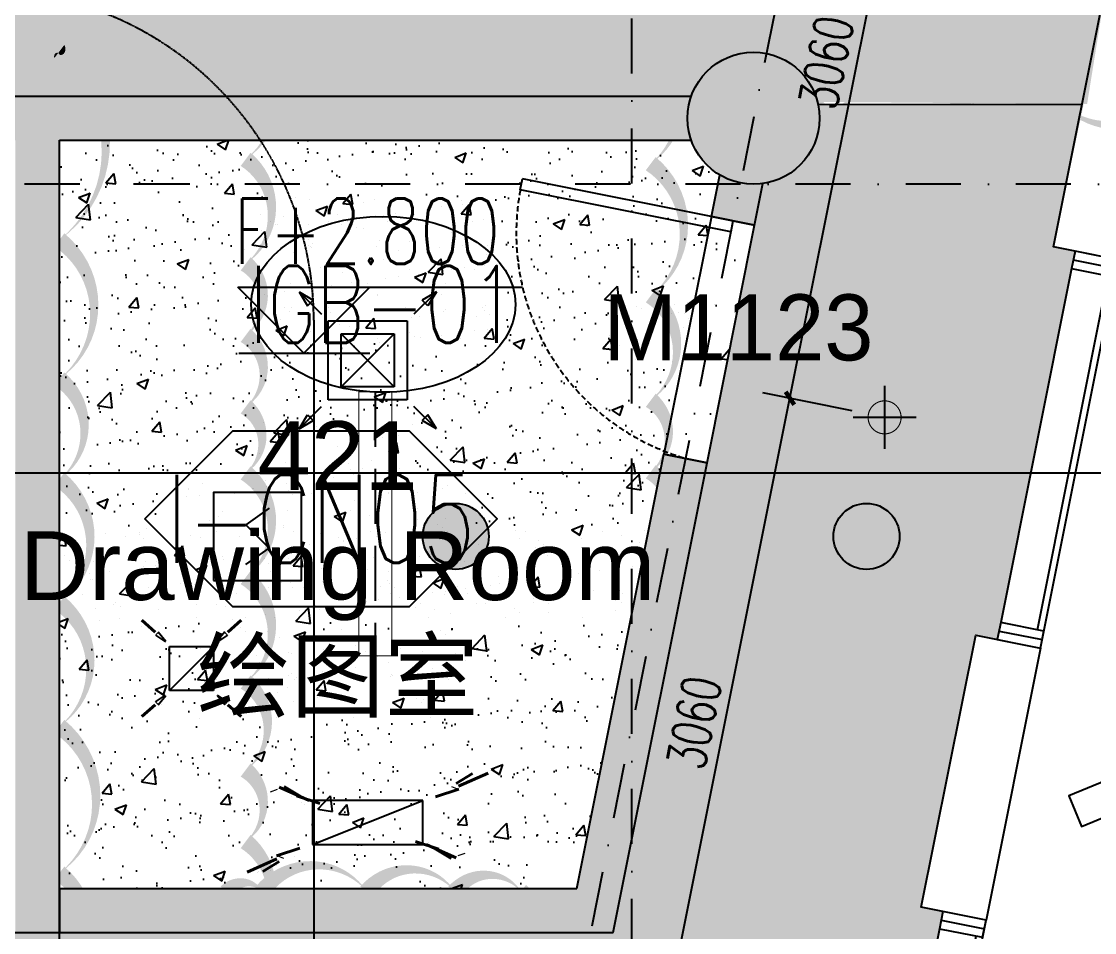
# Model space of a CAD drawing. Extents: x -354516 to 794396, y -401250 to -150594.
# Drawn here: x 27228 to 32100, y -333850 to -329710 of the extents above; entities that cross this region are included whole.
import ezdxf
from ezdxf.enums import TextEntityAlignment as Align

# ---------------------------------------------------------------- set-up
doc = ezdxf.new("R2010")
doc.units = 0
doc.header["$LTSCALE"] = 1000
doc.header["$MEASUREMENT"] = 0
for name, pattern in [('$0$HIDDEN', [0.375, 0.25, -0.125, 0, 0]), ('DASH', [0.35, 0.25, -0.1]), ('DASHDOT2', [0.5, 0.25, -0.125, 0, -0.125]), ('DOTE', [2.42, 2, -0.2, 0.02, -0.2])]:
    doc.linetypes.add(name, pattern=pattern)
for name, color, linetype in [('0-吊顶', 6, 'Continuous'), ('0-吊顶材质', 251, 'Continuous'), ('0-吊顶边界', 36, 'Continuous'), ('0-房间名称', 2, 'Continuous'), ('0-灯具1', 40, 'Continuous'), ('0-灯具修改0109', 140, 'Continuous'), ('0-设备风口（修改）', 71, 'Continuous'), ('A-轴线1', 1, 'DOTE'), ('an-wall', 4, 'Continuous'), ('an-wndw', 2, 'Continuous'), ('an-wndw-mull-h', 2, 'Continuous'), ('A标-索引', 3, 'Continuous'), ('BPM', 4, 'Continuous'), ('COLUMN', 2, 'Continuous'), ('DIM_ELEV', 3, 'Continuous'), ('LINE', 11, 'Continuous'), ('M-DUCT-S-DIFF', 6, 'DASH'), ('P-完成面', 4, 'Continuous'), ('PUB_DIM', 3, 'Continuous'), ('PUB_HATCH', 8, 'Continuous'), ('PUB_TEXT', 7, 'Continuous'), ('S-PLT', 30, 'Continuous'), ('SEE', 5, 'Continuous'), ('SN', 3, 'Continuous'), ('TWT_TEXT', 7, 'Continuous'), ('WALL', 2, 'Continuous'), ('WINDOW', 4, 'Continuous'), ('Z-110', 110, 'Continuous'), ('Z-材料', 3, 'Continuous'), ('墙体', 7, 'Continuous'), ('门图', 134, 'Continuous')]:
    doc.layers.add(name, color=color, linetype=linetype)
doc.layers.add('0-地面材质_material hatch', color=251, linetype='Continuous', transparency=0.3)
doc.layers.add('DIM_MODI-天花修改', color=3, linetype='Continuous', plot=False)
doc.layers.add('修改', color=1, linetype='Continuous', plot=False)
doc.styles.add('510p-04$0$Arial_2', font='arial.ttf', dxfattribs={"height": 6.392964})
doc.styles.add('_TCH_DIM', font='SIMPLEX', dxfattribs={"bigfont": 'GBCBIG'})
doc.styles.add('DIM', font='SimSun.ttf', dxfattribs={"width": 0.7})
doc.styles.add('DIM_FONT', font='SIMPLEX', dxfattribs={"width": 0.7, "bigfont": 'GBCBIG'})
doc.styles.add('HZ', font='tjromans.shx', dxfattribs={"width": 0.7, "bigfont": 'tjhztxt.shx'})
doc.styles.add('romans', font='romans', dxfattribs={"width": 0.7})
doc.styles.add('Word-n', font='stylu.ttf')
doc.dimstyles.new('_TCH_ARCH&&50', dxfattribs={"dimscale": 0.5, "dimtxt": 350, "dimasz": 100, "dimexe": 250, "dimexo": 300, "dimgap": 100, "dimtad": 1, "dimdec": 0, "dimzin": 0, "dimdsep": 46, "dimtxsty": 'DIM_FONT', "dimblk": 'ARCHTICK', "dimcen": 0.09, "dimclrd": 3, "dimclre": 3, "dimclrt": 7, "dimazin": 2, "dimtfac": 1, "dimtdec": 0, "dimtix": 1, "dimtmove": 2, "dimatfit": 3, "dimfxl": 0, "dimtolj": 1, "dimtzin": 0, "dimarcsym": 0})
doc.dimstyles.new('DIM', dxfattribs={"dimtxt": 2.5, "dimasz": 1, "dimexe": 1, "dimexo": 1, "dimgap": 1, "dimtad": 1, "dimdec": 0, "dimzin": 0, "dimdsep": 46, "dimtxsty": 'DIM', "dimblk": 'ARCHTICK', "dimcen": 0, "dimclrd": 5, "dimclre": 5, "dimclrt": 35, "dimadec": 0, "dimazin": 0, "dimtfac": 0.5, "dimtdec": 0, "dimtix": 1, "dimtmove": 2, "dimatfit": 2, "dimldrblk": 'A', "dimfxl": 0, "dimtolj": 1, "dimtzin": 0, "dimlwd": -1, "dimlwe": -1, "dimarcsym": 0})

# ---------------------------------------------------------------- blocks, each defined once
blk = doc.blocks.new('A$C4BD07983')
at = {"layer": 'an-wndw-mull-h'}
blk.add_line((0, 0), (0, 200), dxfattribs=at)
blk.add_lwpolyline([(40, 200), (-40, 200), (-40, 0), (40, 0)], close=True, dxfattribs=at)
blk = doc.blocks.new('UBB side window')
at = {"layer": 'SEE'}
blk.add_lwpolyline([(498339312.5, 3089844225.6), (498338990.8, 3089842617.4)], dxfattribs=at)
at = {"layer": 'WINDOW'}
for points in [[(498339171.2, 3089842499.8), (498339524.3, 3089844264.8)], [(498339157.5, 3089842584.1), (498339479.2, 3089844192.2)]]:
    blk.add_lwpolyline(points, dxfattribs=at)
at = {"rotation": 258.6900676666284}
for p in [(498339320.3, 3089844264.8), (498338983, 3089842578.2)]:
    blk.add_blockref('A$C4BD07983', p, dxfattribs=at)
blk = doc.blocks.new('UBB Side Wall Model')
at = {"layer": 'an-wall'}
blk.add_lwpolyline([(498339111.2, 3089842199.8), (498338864.3, 3089840964.8), (498338570.1, 3089841023.6), (498338817.1, 3089842258.6)], close=True, dxfattribs=at)
blk.add_lwpolyline([(498340222.4, 3089841771.2), (498340165.3, 3089841909.9), (498339240.7, 3089841529.2), (498339297.8, 3089841390.5), (498340222.4, 3089841771.2)], dxfattribs=at)
at = {"layer": 'an-wndw'}
for p in [(-60, -300), (-660, -3300)]:
    blk.add_blockref('UBB side window', p, dxfattribs=at)
blk = doc.blocks.new('TJ-FK3')
for p, q in [((0.5, 0.5), (-0.5, 0.5)), ((-0.5, 0.5), (-0.5, -0.5)), ((0.5, -0.5), (0.5, 0.5)), ((-0.5, -0.5), (0.5, -0.5))]:
    blk.add_line(p, q)
at = {"color": 95}
blk.add_line((-0.5, -0.5), (0.5, 0.5), dxfattribs=at)
at = {"color": 95, "style": 'romans', "width": 0.8}
for height, rotation, text_generation_flag, p in [(0.6544, 311.99126, 4, (-0.9466, 1.3791)), (0.6544, 48.00874, 6, (0.9466, 1.3791)), (0.1338, 41.99126, 4, (-0.8763, 0.7825)), (0.4436, 123.48989, 6, (-0.9504, 0.7665)), (0.4436, 236.51011, 4, (0.9504, 0.7665)), (0.1338, 318.00874, 6, (0.8763, 0.7825)), (0.4436, 320.49264, 4, (-0.7544, 0.9429)), (0.4436, 39.50736, 6, (0.7544, 0.9429)), (0.4436, 219.50736, 6, (-0.7544, -0.9429)), (0.4436, 140.49264, 4, (0.7544, -0.9429)), (0.4436, 56.51011, 4, (-0.9504, -0.7665)), (0.4436, 303.48989, 6, (0.9504, -0.7665)), (0.1338, 138.00874, 6, (-0.8763, -0.7825)), (0.1338, 221.99126, 4, (0.8763, -0.7825)), (0.6544, 228.00874, 6, (-0.9466, -1.3791)), (0.6544, 131.99126, 4, (0.9466, -1.3791))]:
    blk.add_text('-', height=height, rotation=rotation, dxfattribs=dict(at, text_generation_flag=text_generation_flag)).set_placement(p)
blk = doc.blocks.new('TJ-FK1')
at = {"color": 95}
for p, q in [((-1.299, 1.299), (-1.034, 1.14)), ((-1.299, 1.299), (-0.875, 0.875)), ((-1.299, 1.299), (-1.14, 1.034)), ((1.299, 1.299), (0.875, 0.875)), ((1.299, 1.299), (1.034, 1.14)), ((1.299, 1.299), (1.14, 1.034)), ((-1.14, 1.034), (-1.034, 1.14)), ((1.14, 1.034), (1.034, 1.14)), ((-1.299, -1.299), (-0.875, -0.875)), ((1.299, -1.299), (0.875, -0.875)), ((-1.299, -1.299), (-1.14, -1.034)), ((-1.299, -1.299), (-1.034, -1.14)), ((-1.14, -1.034), (-1.034, -1.14)), ((1.14, -1.034), (1.034, -1.14)), ((1.299, -1.299), (1.034, -1.14)), ((1.299, -1.299), (1.14, -1.034))]:
    blk.add_line(p, q, dxfattribs=at)
for p, q in [((-0.75, 0.75), (0.75, 0.75)), ((-0.75, -0.75), (-0.75, 0.75)), ((0.75, 0.75), (0.75, -0.75)), ((-0.5, -0.5), (-0.5, 0.5)), ((-0.5, 0.5), (0.5, 0.5)), ((0.5, 0.5), (0.5, -0.5)), ((0.5, -0.5), (-0.5, -0.5)), ((0.75, -0.75), (-0.75, -0.75))]:
    blk.add_line(p, q)
at = {"color": 251}
for p, q in [((-0.5, -0.5), (0.5, 0.5)), ((0.5, -0.5), (-0.5, 0.5))]:
    blk.add_line(p, q, dxfattribs=at)
blk.add_point((0, 0))
blk = doc.blocks.new('$TwtSys$00000128')
h = blk.add_hatch(color=8)
h.dxf.hatch_style = 1
edge = h.paths.add_edge_path()
edge.add_arc((0, 0), 1, 0, 360)
blk.add_circle((0, 0, 0), 1)
blk = doc.blocks.new('510p-04$0$material tag')
blk = doc.blocks.new('sdhdfhfdhfhfgffff')
at = {"layer": '0-灯具1'}
for points in [[(0, 143.2), (0, -143.2)], [(-143.2, 0), (143.2, 0)]]:
    blk.add_lwpolyline(points, dxfattribs=at)
at = {"layer": '0-灯具1', "const_width": 5}
for points in [[(0, 75, 1), (0, -75, 7.992133)], [(0, 75, -1), (0, -75, -7.992133)]]:
    blk.add_lwpolyline(points, format="xyb", dxfattribs=at)
blk = doc.blocks.new('A$C21183209')
at = {"layer": '0-灯具1', "color": 3, "linetype": 'DASH'}
blk.add_line((0, 75), (1200, 75), dxfattribs=at)
at = {"layer": '0-灯具1', "const_width": 5}
blk.add_lwpolyline([(0, 0), (1200, 0), (1200, 150), (0, 150)], close=True, dxfattribs=at)
blk = doc.blocks.new('YG')
at = {"layer": 'BPM', "color": 6, "ltscale": 2}
for p, q in [((53, 328), (-53, 253)), ((-53, 253), (53, 147)), ((-53, 72), (53, 147))]:
    blk.add_line(p, q, dxfattribs=at)
at = {"layer": 'BPM'}
blk.add_lwpolyline([(-200, 0), (200, 0), (200, 400), (-200, 400)], close=True, dxfattribs=at)
blk = doc.blocks.new('_YZH')
at = {"color": 255}
blk.add_circle((0, 0), 0.5, dxfattribs=at)
at = {"layer": 'PUB_HATCH', "color": 250, "const_width": 0.5}
blk.add_lwpolyline([(-0.25, 0, 1), (0.25, 0, 1)], format="xyb", close=True, dxfattribs=at)
blk = doc.blocks.new('GRID')
at = {"layer": '墙体', "color": 250, "linetype": 'DASHDOT2', "lineweight": -3}
for p, q in [((77197.5, 78432), (60479.2, -5159.7)), ((71936.4, 36586.5), (71936.4, 72586.5)), ((107436.4, 54586.5), (-19063.6, 54586.5))]:
    blk.add_line(p, q, dxfattribs=at)
blk = doc.blocks.new('TL-01')
at = {"layer": 'Z-材料'}
blk.add_lwpolyline([(-8, 0), (-4, 4), (4, 4), (8, 0), (4, -4), (-4, -4)], close=True, dxfattribs=at)
at = {"layer": 'Z-材料', "color": 6, "style": 'HZ', "width": 0.7}
blk.add_attdef('A', text='', height=4.5, dxfattribs=at).set_placement((0, 0), align=Align.MIDDLE_CENTER)
blk = doc.blocks.new('_ArchTick')
at = {"color": 0, "linetype": 'ByBlock', "const_width": 0.4}
blk.add_lwpolyline([(-0.5, -0.5), (0.5, 0.5)], dxfattribs=at)
blk = doc.blocks.new('*D416')
at = {"layer": 'Defpoints', "color": 0}
for p in [(30717.4, -331422.3), (31147.2, -331508.3), (30547.2, -334508.3)]:
    blk.add_point(p, dxfattribs=at)
at = {"layer": 'PUB_DIM', "color": 3, "lineweight": -2}
for p, q in [((30117.4, -334422.4), (30717.4, -331422.3)), ((31000.1, -331478.9), (30594.8, -331397.8)), ((30400.1, -334478.9), (29994.8, -334397.9))]:
    blk.add_line(p, q, dxfattribs=at)
at = {"layer": 'PUB_DIM', "color": 3, "lineweight": -2, "xscale": 50, "yscale": 50, "zscale": 50}
for p, rotation in [((30717.4, -331422.3), 78.69023984409351), ((30117.4, -334422.4), 258.6902398440935)]:
    blk.add_blockref('_ArchTick', p, dxfattribs=dict(at, rotation=rotation))
at = {"layer": 'PUB_DIM', "color": 7, "insert": (30282.5, -332895.4), "char_height": 175, "attachment_point": 5, "rotation": 78.6902, "style": 'DIM_FONT'}
blk.add_mtext('\\A1;3060', dxfattribs=at)
blk = doc.blocks.new('*D417')
at = {"layer": 'Defpoints', "color": 0}
for p in [(31317.4, -328422.3), (31747.2, -328508.3), (31147.2, -331508.3)]:
    blk.add_point(p, dxfattribs=at)
at = {"layer": 'PUB_DIM', "color": 3, "lineweight": -2}
for p, q in [((31600.1, -328478.9), (31194.8, -328397.8)), ((30717.4, -331422.3), (31317.4, -328422.3)), ((31000.1, -331478.9), (30594.8, -331397.8))]:
    blk.add_line(p, q, dxfattribs=at)
at = {"layer": 'PUB_DIM', "color": 3, "lineweight": -2, "xscale": 50, "yscale": 50, "zscale": 50}
for p, rotation in [((31317.4, -328422.3), 78.69023984409351), ((30717.4, -331422.3), 258.6902398440935)]:
    blk.add_blockref('_ArchTick', p, dxfattribs=dict(at, rotation=rotation))
at = {"layer": 'PUB_DIM', "color": 7, "insert": (30882.5, -329895.4), "char_height": 175, "attachment_point": 5, "rotation": 78.6902, "style": 'DIM_FONT'}
blk.add_mtext('\\A1;3060', dxfattribs=at)
blk = doc.blocks.new('A')
at = {"color": 134}
for p, q in [((-1.435, 1.148), (-1.09, 1.437)), ((-1.435, 1.148), (-0.369, 0)), ((-1.09, 1.437), (0, 0)), ((-0.369, 0), (-2.127, 0)), ((-1.435, -1.148), (-0.369, 0)), ((-1.09, -1.437), (0, 0)), ((-1.435, -1.148), (-1.09, -1.437))]:
    blk.add_line(p, q, dxfattribs=at)
for points in [[(-1.435, 1.148), (-1.09, 1.437), (-0.369, 0), (0, 0)], [(-1.435, -1.148), (-1.09, -1.437), (-0.369, 0), (0, 0)]]:
    blk.add_solid(points, dxfattribs=at)
blk = doc.blocks.new('TL-02')
at = {"layer": 'SN'}
blk.add_ellipse((0, 0), major_axis=(-6, 0), ratio=0.666667, dxfattribs=at)
at = {"layer": 'SN', "color": 6, "style": 'HZ', "width": 0.7}
blk.add_attdef('A', text='', height=4.5, dxfattribs=at).set_placement((0, 0), align=Align.MIDDLE_CENTER)

msp = doc.modelspace()

# ---------------------------------------------------------------- hatches: boundary and pattern name
at = {"layer": '0-吊顶材质'}
h = msp.add_hatch(dxfattribs=at)
h.set_pattern_fill('AR-SAND', color=256, scale=112.5)
h.set_pattern_definition([(37.5, (0, 0), (-7.08675, 216.76767), [0, -171, 0, -191.25, 0, -182.8125]), (7.5, (0, 0), (199.09988, 317.49143), [0, -92.25, 0, -154.125, 0, -59.0625]), (327.5, (-138.38, 0), (350.34096, 0.63664), [0, -56.25, 0, -202.5, 0, -264.375]), (317.5, (-138.38, 0), (338.18924, 98.7385), [0, -28.125, 0, -132.75, 0, -151.875])])
h.paths.add_polyline_path([(27400, -330250), (30269.2, -330250), (30318.1, -330337.8), (30365, -330384.5), (30398.6, -330407.7), (29750.1, -333650), (27400, -333650)])
at = {"layer": '0-地面材质_material hatch'}
h = msp.add_hatch(dxfattribs=at)
h.set_pattern_fill('AR-CONC', color=256, scale=75)
h.set_pattern_definition([(50, (-498310856.17, -3090192758), (537.94513695, -47.06410124), [56.25, -618.75]), (355, (-498310856.17, -3090192758), (-104.06350021, 564.144100275), [45, -495]), (100.45144446, (-498310811.34, -3090192761.9), (433.881635045, 517.07999323), [47.805144, -525.856584]), (46.1842, (-498310856.17, -3090192608), (800.430998, -124.1394606), [84.375, -928.125]), (96.63563549, (-498310789.5, -3090192618.35), (700.99645926, 730.58895058), [71.7077565, -788.78532]), (351.18416399, (-498310856.2, -3090192608), (700.9964588, 730.5889502), [67.5, -742.50000075]), (21, (-498310781.17, -3090192645.5), (447.68028909, -301.964168), [56.25, -618.75]), (326, (-498310781.17, -3090192645.5), (182.48649894, 543.86253379), [45, -495]), (71.45144474, (-498310743.86, -3090192670.66), (630.16678255, 241.898364605), [47.8051425, -525.856584]), (37.5, (-498310856.17, -3090192758), (9.119891488, 249.670390373), [0, -489, 0, -502.5, 0, -496.875]), (7.5, (-498310856.17, -3090192758), (197.302153082, 295.808783912), [0, -286.5, 0, -477.75, 0, -189.375]), (327.5, (-498311023.42, -3090192758), (400.366827129, -16.916153801), [0, -187.5, 0, -585, 0, -776.25]), (317.5, (-498311098.4, -3090192758), (437.389627007, 75.07873675), [0, -243.75, 0, -388.5, 0, -551.25])])
h.paths.add_polyline_path([(33161.1, -327557.9), (33742.6, -324650.1), (19719.9, -324649.5), (16502, -329440.3), (16502, -330050), (16758.9, -330050), (16758.9, -330250), (18258.9, -330250), (18258.9, -330050), (20700, -330050), (20700, -329850), (21300, -329850), (21300, -330049.8), (24000, -330050), (27600, -330049.6), (32066.7, -330085.5), (32160.9, -329499.4), (32262.8, -329519.8), (32665.8, -327458.8)])
h = msp.add_hatch(dxfattribs=at)
h.set_pattern_fill('ANSI35', color=256, scale=1200)
h.set_pattern_definition([(45, (-498310856.17, -3090192758), (-212.132034356, 212.132034356), []), (45, (-498310644.03, -3090192758), (-212.132034356, 212.132034356), [375, -75, 0, -75])])
h.paths.add_polyline_path([(32050.9, -330086.9), (30674.2, -330086.9), (30547, -330685.3), (30547, -330685.3), (30350.9, -331665.9), (30350.9, -331665.9), (29914.1, -333850), (27400, -333850), (27400, -337550.7), (27300, -337550.7), (27300, -338550.7), (27400, -338550.7), (27400, -338750), (28934.1, -338750), (23948, -364150), (19900, -364150), (19900, -364850.7), (19700, -364850.7), (19700, -365850.7), (19900, -365850.7), (19900, -366050), (20800, -366050), (20800, -366050), (21800, -366050), (21800, -366050), (23474.1, -366050), (22874.1, -369050), (20900, -369050), (20900, -372650), (23531, -372649), (23760.9, -371499.4), (23859, -371519), (24212, -369754), (24113.9, -369734.4), (24360.9, -368499.4), (24459, -368519), (24812, -366754), (24713.9, -366734.4), (24960.9, -365499.4), (25059, -365519), (26012, -360754), (25913.9, -360734.4), (26160.9, -359499.4), (26259, -359519), (27212, -354754), (27113.9, -354734.4), (27360.9, -353499.4), (27459, -353519), (27812, -351754), (27713.9, -351734.4), (27960.9, -350499.4), (28059, -350519), (28412, -348754), (28313.9, -348734.4), (28560.9, -347499.4), (28659, -347519), (29612, -342754), (29513.9, -342734.4), (29760.9, -341499.4), (29859, -341519), (30212, -339754), (30113.9, -339734.4), (30360.9, -338499.4), (30459, -338519), (30812, -336754), (30713.9, -336734.4), (30960.9, -335499.4), (31059, -335519), (31412, -333754), (31313.9, -333734.4), (31560.9, -332499.4), (31659, -332519), (32012, -330754), (31913.9, -330734.4)])
h = msp.add_hatch(dxfattribs=at)
h.set_pattern_fill('AR-CONC', color=256, scale=75)
h.set_pattern_definition([(50, (0, 0), (537.94514, -47.0641), [56.25, -618.75]), (355, (0, 0), (-104.0635, 564.1441), [45, -495]), (100.45144, (44.83, -3.9), (433.8816, 517.08), [47.8051, -525.8566]), (46.1842, (0, 150), (800.431, -124.1395), [84.375, -928.125]), (96.63564, (66.7, 139.66), (700.9965, 730.589), [71.7078, -788.7853]), (351.18416, (0, 150), (700.9965, 730.589), [67.5, -742.5]), (21, (75, 112.5), (447.6803, -301.96417), [56.25, -618.75]), (326, (75, 112.5), (182.4865, 543.8625), [45, -495]), (71.45144, (112.3, 87.34), (630.1668, 241.8984), [47.8051, -525.8566]), (37.5, (0, 0), (9.11989, 249.67039), [0, -489, 0, -502.5, 0, -496.875]), (7.5, (0, 0), (197.30215, 295.80878), [0, -286.5, 0, -477.75, 0, -189.375]), (327.5, (-167.25, 0), (400.36683, -16.91615), [0, -187.5, 0, -585, 0, -776.25]), (317.5, (-242.25, 0), (437.38963, 75.07874), [0, -243.75, 0, -388.5, 0, -551.25])])
h.paths.add_polyline_path([(30398.6, -330407.7), (30360.6, -330597.1), (30556.8, -330636.3), (30360.7, -331616.9), (30164.6, -331577.7), (29750.1, -333650), (27400, -333650), (27400, -330250), (30269.2, -330250), (30307.9, -330324.3), (30355.3, -330376.5)])
at = {"layer": 'WALL'}
h = msp.add_hatch(color=250, dxfattribs=at)
h.dxf.hatch_style = 1
h.paths.add_polyline_path([(24000, -336650), (21300, -336650), (21300, -336850), (24000, -336850), (24300, -336850), (24300, -336650), (24200, -336650), (24200, -331100), (25500, -331100), (25500, -330250), (27200, -330250), (27200, -333850), (27400, -333850), (27400, -333650), (27400, -330250), (30269.2, -330250, -0.171573), (30269.2, -330050), (27200, -330050), (25354.2, -330050), (24000, -330050), (21300, -330050), (21300, -330250), (24000, -330250), (24000, -331000)])
h.paths.add_polyline_path([(24200, -331000), (24200, -330250), (25400, -330250), (25400, -331000)], flags=16)
h = msp.add_hatch(color=250, dxfattribs=at)
h.dxf.hatch_style = 1
h.paths.add_polyline_path([(27400, -333650), (27400, -333850), (29914.1, -333850), (30341.1, -331714.9), (30145, -331675.7), (29750.1, -333650)])
h.paths.add_polyline_path([(30556.8, -330636.3), (30594.7, -330447, -0.171573), (30398.6, -330407.7), (30360.7, -330597.1)])
h = msp.add_hatch(color=250, dxfattribs=at)
h.dxf.hatch_style = 1
h.paths.add_polyline_path([(26050, -336650), (26050, -336750), (25600, -336750), (25600, -336650), (25300, -336650), (25300, -336850), (27200, -336850), (27200, -337050.7), (27400, -337050.7), (27400, -336650), (27400, -336450), (27400, -333850), (26600, -333850), (26600, -334050), (27200, -334050), (27200, -336450), (27200, -336650)])

# ---------------------------------------------------------------- linework, layer by layer
at = {"layer": '0-吊顶', "linetype": 'DASH', "ltscale": 0.01}
msp.add_lwpolyline([(24715.9, -329567.9), (27055.3, -329567.9, -0.414214), (28555.3, -331067.9), (28555.3, -335775.3, -0.414214), (27055.3, -337275.3), (24715.9, -337275.3, -0.414214), (23215.9, -335775.3), (23215.9, -331067.9, -0.414214)], format="xyb", close=True, dxfattribs=at)
at = {"layer": '0-吊顶边界', "color": 250}
msp.add_lwpolyline([(30341.1, -331714.9), (30556.8, -330636.3), (30360.7, -330597.1), (30145, -331675.7), (30341.1, -331714.9)], dxfattribs=at)
at = {"layer": '0-地面材质_material hatch', "color": 250}
for p, q in [((30845.6, -330088), (32043.7, -330085.5)), ((30341.1, -331714.9), (30556.8, -330636.3))]:
    msp.add_line(p, q, dxfattribs=at)
at = {"layer": '0-灯具修改0109'}
for points in [[(27400, -334142, 0, 75, 0.5), (27400, -333580.5, 0, 75, 0.5), (27400, -332913.7, 0, 75, 0.5), (27400, -332352.2, 0, 75, 0.5), (27400, -331790.7, 0, 75, 0.5), (27400, -331334.5, 0, 75, 0.5), (27400, -330702.8, 0, 75, 0.5), (27400, -329860.5, 0, 75, 0.5), (27400, -329846.5, 0, 75, 0.5), (27125.8, -329846.5, 0, 75, 0.5), (26890.8, -329846.5, 0, 75, 0.5), (26749, -329846.5, 0, 75, 0.5), (26749, -330302.7, 0, 75, 0.5), (26749, -331039.7, 0, 75, 0.5), (26749, -331460.8, 0, 75, 0.5), (26749, -331811.8, 0, 75, 0.5), (26749, -332759.3, 0, 75, 0.5), (26749, -333180.4, 0, 75, 0.5), (26749, -334022.7, 0, 75, 0.5)], [(29496.5, -334334, 0, 75, 0.5), (29496.5, -333884, 0, 75, 0.5), (29496.5, -333663.5, 0, 75, 0.5), (29196.5, -333663.5, 0, 75, 0.5), (28796.5, -333663.5, 0, 75, 0.5), (28321.5, -333663.5, 0, 75, 0.5), (28162, -333663.5, 0, 75, 0.5), (28162, -333988.5, 0, 75, 0.5)]]:
    msp.add_lwpolyline(points, format="xyseb", dxfattribs=at)
at = {"layer": '0-设备风口（修改）'}
for points in [[(28246, -333911.5, 0, 75, 0.5), (28246, -333436.5, 0, 75, 0.5), (28246, -333111.5, 0, 75, 0.5), (28246, -332711.5, 0, 75, 0.5), (28246, -332236.5, 0, 75, 0.5), (28246, -331761.5, 0, 75, 0.5), (28246, -331461.5, 0, 75, 0.5), (28246, -331136.5, 0, 75, 0.5), (28246, -330811.5, 0, 75, 0.5), (28246, -330336.5, 0, 75, 0.5), (28246, -329736.5, 0, 75, 0.5), (28246, -329211.5, 0, 75, 0.5)], [(23920, -330050, 0, 75, 0.5), (24445, -330050, 0, 75, 0.5), (24895, -330050, 0, 75, 0.5), (25220, -330050, 0, 75, 0.5), (25520, -330050, 0, 75, 0.5), (25920, -330050, 0, 75, 0.5), (26395, -330050, 0, 75, 0.5), (26795, -330050, 0, 75, 0.5), (27195, -330050, 0, 75, 0.5), (27520, -330050, 0, 75, 0.5), (27970, -330050, 0, 75, 0.5), (28570, -330050, 0, 75, 0.5), (28945, -330050, 0, 75, 0.5), (29470, -330050, 0, 75, 0.5), (29920, -330050, 0, 75, 0.5), (30245, -330050, 0, 75, 0.5), (30845, -330050, 0, 75, 0.5), (31520, -330050, 0, 75, 0.5), (31920, -330050, 0, 75, 0.5), (32445, -330050, 0, 75, 0.5)]]:
    msp.add_lwpolyline(points, format="xyseb", dxfattribs=at)
at = {"layer": 'DIM_ELEV'}
for p, q in [((28509.9, -331217), (28209.9, -330917)), ((28209.9, -330917), (29503.4, -330917)), ((28509.9, -331217), (28809.9, -330917)), ((28214.4, -331217), (28809.9, -331217))]:
    msp.add_line(p, q, dxfattribs=at)
at = {"layer": 'DIM_MODI-天花修改'}
msp.add_lwpolyline([(30085.4, -334056.4, 0, 75, 0.5), (30085.4, -333731.4, 0, 75, 0.5), (30085.4, -333331.4, 0, 75, 0.5), (30085.4, -332856.4, 0, 75, 0.5), (30085.4, -332381.4, 0, 75, 0.5), (30085.4, -332081.4, 0, 75, 0.5), (30085.4, -331756.4, 0, 75, 0.5), (30085.4, -331431.4, 0, 75, 0.5), (30085.4, -330956.4, 0, 75, 0.5), (30085.4, -330356.4, 0, 75, 0.5), (30085.4, -329831.4, 0, 75, 0.5), (30085.4, -329679.8, 0, 75, 0.5), (29685.4, -329679.8, 0, 75, 0.5), (29160.4, -329679.8, 0, 75, 0.5), (28635.4, -329679.8, 0, 75, 0.5), (27960.4, -329679.8, 0, 75, 0.5), (27485.4, -329679.8, 0, 75, 0.5), (27160.4, -329679.8, 0, 75, 0.5)], format="xyseb", dxfattribs=at)
at = {"layer": 'P-完成面'}
msp.add_lwpolyline([(32455.1, -329558.2), (32208.1, -330793.2), (31913.9, -330734.4), (32160.9, -329499.4)], close=True, dxfattribs=at)
at = {"layer": 'WALL', "color": 0}
for p, q in [((27200, -330050), (30269.2, -330050)), ((27400, -333850), (27400, -330250)), ((27400, -330250), (30269.2, -330250)), ((30360.7, -330597.1), (30398.6, -330407.7)), ((29750.1, -333650), (30145, -331675.7)), ((27400, -333650), (29750.1, -333650)), ((27400, -333650), (27400, -333850)), ((26600, -333850), (27400, -333850)), ((27200, -333850), (27400, -333850)), ((27400, -336450), (27400, -333850)), ((27400, -333850), (29914.1, -333850))]:
    msp.add_line(p, q, dxfattribs=at)
for points in [[(30360.6, -330597.1), (30556.8, -330636.3), (30594.7, -330447)], [(29914.1, -333850), (30341.1, -331714.9), (30144.9, -331675.7)]]:
    msp.add_lwpolyline(points, dxfattribs=at)
at = {"layer": '修改'}
msp.add_lwpolyline([(32355.6, -325404.1, 0, 100, 0.520567), (31913.4, -326086.9, 0, 100, 0.520567), (31710.5, -327066.1, 0, 100, 0.520567), (31507.6, -328045.3, 0, 100, 0.520567), (31304.8, -329024.5, 0, 100, 0.520567), (31101.9, -330003.7, 0, 100, 0.520567), (30899, -330982.9, 0, 100, 0.520567), (30696.2, -331962.1, 0, 100, 0.520567), (30493.3, -332941.3, 0, 100, 0.520567), (30290.4, -333920.5, 0, 100, 0.520567), (30087.6, -334899.7, 0, 100, 0.520567), (29884.7, -335878.9, 0, 100, 0.520567), (29681.8, -336858.1, 0, 100, 0.520567), (29479, -337837.4, 0, 100, 0.520567), (29276.1, -338816.6, 0, 100, 0.520567)], format="xyseb", dxfattribs=at)
at = {"layer": '门图', "color": 145}
for p, q in [((29492.8, -330474.5), (29502.6, -330425.5)), ((30458.7, -330616.7), (29502.6, -330425.5)), ((30448.9, -330665.7), (29492.8, -330474.5)), ((30458.7, -330616.7), (30448.9, -330665.7))]:
    msp.add_line(p, q, dxfattribs=at)
at = {"layer": '门图', "color": 250, "linetype": '$0$HIDDEN', "ltscale": 0.1}
msp.add_arc((30540, -330672.2), 1065.3, 169.3066, 253.8125, dxfattribs=at)

# ---------------------------------------------------------------- block references
at = {"layer": '0-房间名称'}
ref = msp.add_blockref('510p-04$0$material tag', (-151716.2, -407514.9), dxfattribs=dict(at, xscale=3.125, yscale=3.125, zscale=3.125))
ref.add_attrib('ROOM_TAG', '421', dxfattribs={"layer": '0', "height": 312.5, "style": '510p-04$0$Arial_2'}).set_placement((28663.4, -331682.7), align=Align.MIDDLE_CENTER)
ref.add_attrib('NAME_ENG', 'Drawing Room', dxfattribs={"layer": '0', "height": 312.5, "style": '510p-04$0$Arial_2'}).set_placement((28663.4, -332182.7), align=Align.MIDDLE_CENTER)
ref.add_attrib('NAME_CN', '绘图室', dxfattribs={"layer": '0', "height": 312.5, "style": '510p-04$0$Arial_2'}).set_placement((28663.4, -332682.7), align=Align.MIDDLE_CENTER)
at = {"layer": '0-灯具1', "extrusion": (0, 0, -1), "zscale": -1}
msp.add_blockref('sdhdfhfdhfhfgffff', (-31147.2, -331509), dxfattribs=at)
at = {"layer": '0-灯具1', "rotation": 270}
msp.add_blockref('A$C21183209', (28759.6, -331392.3), dxfattribs=at)
at = {"layer": 'A-轴线1'}
msp.add_blockref('GRID', (-41936.4, -385036.5), dxfattribs=at)
at = {"layer": 'COLUMN', "xscale": 600, "yscale": 600, "zscale": 600}
msp.add_blockref('_YZH', (30552.1, -330150), dxfattribs=at)
at = {"layer": 'LINE'}
msp.add_blockref('YG', (28300, -332250), dxfattribs=at)
at = {"layer": 'M-DUCT-S-DIFF', "xscale": 240, "yscale": 240, "zscale": 0.8000000000000114}
msp.add_blockref('TJ-FK1', (28800, -331250), dxfattribs=at)
at = {"layer": 'M-DUCT-S-DIFF', "xscale": -200, "yscale": 200, "rotation": 270}
msp.add_blockref('TJ-FK3', (28000, -332650), dxfattribs=at)
at = {"layer": 'M-DUCT-S-DIFF', "xscale": 500, "yscale": 200}
msp.add_blockref('TJ-FK3', (28800, -333350), dxfattribs=at)
at = {"layer": 'P-完成面'}
msp.add_blockref('UBB Side Wall Model', (-498307256.2, -3090174758), dxfattribs=at)
at = {"layer": 'S-PLT', "xscale": 150.0000015, "yscale": 150.0000015, "zscale": 150.0000015}
for p in [(29200, -332050), (31065.1, -332050)]:
    msp.add_blockref('$TwtSys$00000128', p, dxfattribs=at)
at = {"layer": 'Z-110'}
ref = msp.add_blockref('TL-02', (28870.8, -330995.6), dxfattribs=dict(at, xscale=100, yscale=100, zscale=100))
ref.add_attrib('A', 'IGB-01', dxfattribs={"color": 6, "height": 350, "rotation": 0, "style": 'HZ', "width": 0.7}).set_placement((28870.8, -330995.6), align=Align.MIDDLE_CENTER)
at = {"layer": 'Z-材料'}
ref = msp.add_blockref('TL-01', (28587.9, -331970.2), dxfattribs=dict(at, xscale=100, yscale=100, zscale=100))
ref.add_attrib('A', 'I-CN05', dxfattribs={"color": 6, "height": 400, "style": 'HZ', "width": 0.7}).set_placement((28587.9, -331970.2), align=Align.MIDDLE_CENTER)

# ---------------------------------------------------------------- texts
at = {"layer": 'PUB_TEXT', "style": '_TCH_DIM', "width": 0.705882}
msp.add_text('F+2.800', height=297.5, dxfattribs=at).set_placement((28193.4, -330812))
at = {"layer": 'TWT_TEXT', "color": 2, "style": 'Word-n'}
msp.add_text('M1123 ', height=300, dxfattribs=at).set_placement((29869.8, -331250.2))

# ---------------------------------------------------------------- dimensions: what is measured, and where the dimension line sits
at = {"layer": 'PUB_DIM', "color": 250}
for base, p1, p2, picture, middle in [((31317.4, -328422.3), (31147.2, -331508.3), (31747.2, -328508.3), '*D417', (30882.5, -329895.4)), ((30717.4, -331422.3), (30547.2, -334508.3), (31147.2, -331508.3), '*D416', (30282.5, -332895.4))]:
    dim = msp.add_linear_dim(base=base, p1=p1, p2=p2, angle=258.6902, text='3060', dimstyle='_TCH_ARCH&&50', dxfattribs=at)
    dim.commit()
    dim.dimension.update_dxf_attribs({"geometry": picture, "text_midpoint": middle})

# ---------------------------------------------------------------- leaders
at = {"layer": 'A标-索引', "color": 3}
msp.add_leader([(26263.5, -331760.5), (34991.6, -331760.5)], dimstyle='DIM', override={"dimasz": 100, "dimgap": 1, "dimtad": 0, "dimclrd": 256}, dxfattribs=at)

doc.saveas('drawing.dxf')
